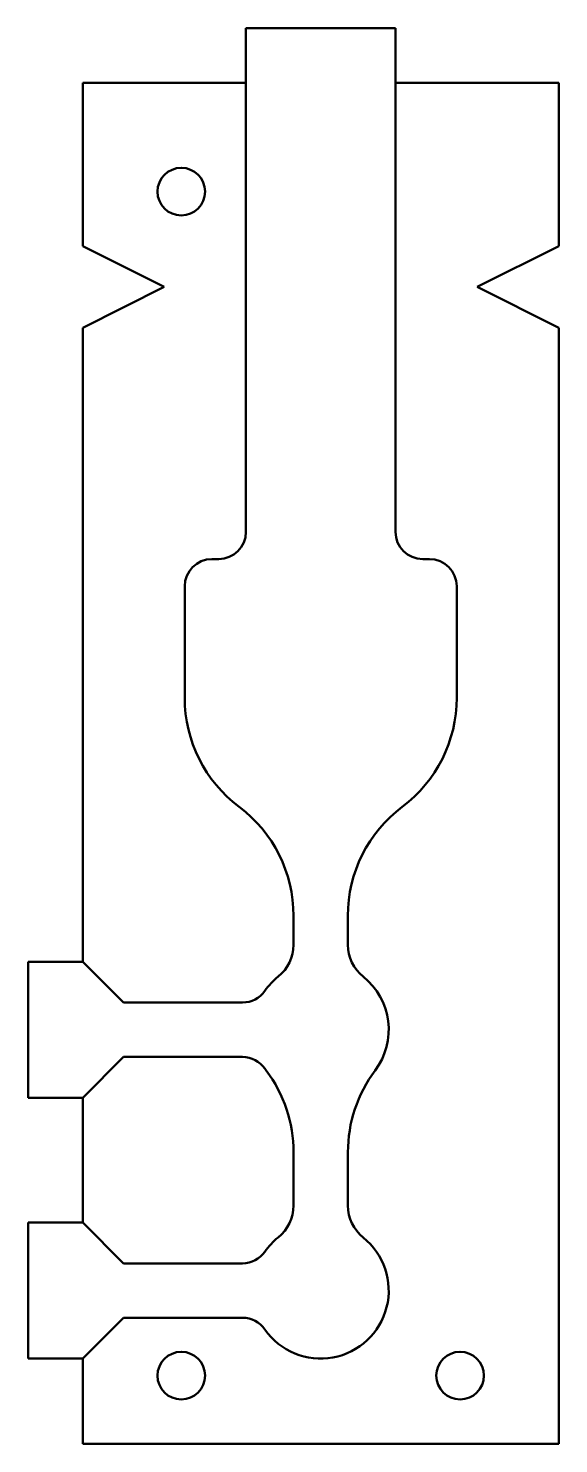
# Model space of a CAD drawing. Header units: millimetres. Extents: x 195 to 234, y 129 to 233.
import ezdxf

# ---------------------------------------------------------------- set-up
doc = ezdxf.new("R2010")
doc.units = ezdxf.units.MM
doc.header["$LTSCALE"] = 0.75
doc.layers.add('Visible', color=7, linetype='Continuous', lineweight=50)

msp = doc.modelspace()

# ---------------------------------------------------------------- linework, layer by layer
at = {"layer": 'Visible', "extrusion": (-1e-16, -1, 0)}
for p, q in [((222.406536, 233.008161), (211.406536, 233.008161)), ((211.406536, 233.008161), (211.406536, 229.008161)), ((222.406536, 229.008161), (222.406536, 233.008161)), ((211.406536, 229.008161, 0.1), (199.406536, 229.008161, 0.1)), ((199.406536, 229.008161, 0.1), (199.406536, 217.008161, 0.1)), ((211.406536, 196.008161, 0.1), (211.406536, 229.008161, 0.1)), ((234.406536, 229.008161, 0.1), (222.406536, 229.008161, 0.1)), ((222.406536, 229.008161, 0.1), (222.406536, 196.008161, 0.1)), ((234.406536, 217.008161, 0.1), (234.406536, 229.008161, 0.1)), ((199.406536, 217.008161, 0.1), (205.406536, 214.008161, 0.1)), ((228.406536, 214.008161, 0.1), (234.406536, 217.008161, 0.1)), ((205.406536, 214.008161, 0.1), (199.406536, 211.008161, 0.1)), ((234.406536, 211.008161, 0.1), (228.406536, 214.008161, 0.1)), ((199.406536, 211.008161, 0.1), (199.406536, 164.425586, 0.1)), ((234.406536, 129.008161, 0.1), (234.406536, 211.008161, 0.1)), ((208.906536, 194.008161, 0.1), (209.406536, 194.008161, 0.1)), ((224.406536, 194.008161, 0.1), (224.906536, 194.008161, 0.1)), ((206.906536, 183.80612, 0.1), (206.906536, 192.008161, 0.1)), ((226.906536, 192.008161, 0.1), (226.906536, 183.80612, 0.1)), ((214.906536, 165.670584, 0.1), (214.906536, 167.80612, 0.1)), ((218.906536, 167.80612, 0.1), (218.906536, 165.670584, 0.1)), ((195.406536, 154.425586), (195.406536, 164.425586)), ((195.406536, 164.425586), (199.406536, 164.425586)), ((202.406536, 161.425586, 0.1), (199.406536, 164.425586, 0.1)), ((202.406536, 161.425586, 0.1), (211.161973, 161.425586, 0.1)), ((199.406536, 154.425586, 0.1), (202.406536, 157.425586, 0.1)), ((211.161973, 157.425586, 0.1), (202.406536, 157.425586, 0.1)), ((199.406536, 154.425586), (195.406536, 154.425586)), ((199.406536, 154.425586, 0.1), (199.406536, 145.260434, 0.1)), ((214.906536, 146.505432, 0.1), (214.906536, 150.425586, 0.1)), ((218.906536, 150.425586, 0.1), (218.906536, 146.505432, 0.1)), ((199.406536, 145.260434), (195.406536, 145.260434)), ((195.406536, 145.260434), (195.406536, 135.260434)), ((202.406536, 142.260434, 0.1), (199.406536, 145.260434, 0.1)), ((202.406536, 142.260434, 0.1), (211.161973, 142.260434, 0.1)), ((199.406536, 135.260434, 0.1), (202.406536, 138.260434, 0.1)), ((211.161973, 138.260434, 0.1), (202.406536, 138.260434, 0.1)), ((195.406536, 135.260434), (199.406536, 135.260434)), ((199.406536, 135.260434, 0.1), (199.406536, 129.008161, 0.1)), ((199.406536, 129.008161, 0.1), (234.406536, 129.008161, 0.1))]:
    msp.add_line(p, q, dxfattribs=at)
at = {"layer": 'Visible', "extrusion": (0, 0, -1)}
for centre in [(-206.656536, 221.008161, -0.1), (-206.656536, 134.008161, -0.1), (-227.156536, 134.008161, -0.1)]:
    msp.add_circle(centre, 1.75, dxfattribs=at)
for centre, radius, start, end in [((-209.406536, 196.008161, -0.1), 2, 180, 270), ((-224.406536, 196.008161, -0.1), 2, 270, 0), ((-204.906536, 167.80612, -0.1), 10, 126.869898, 180), ((-228.906536, 167.80612, -0.1), 10, 0, 53.130102), ((-211.906536, 165.670584, -0.1), 3, 180, 231.317813), ((-221.906536, 165.670584, -0.1), 3, 308.682187, 0), ((-216.906536, 159.425586, -0.1), 5, 34.849905, 51.317813), ((-216.906536, 159.425586, -0.1), 5, 128.682187, 216.869898), ((-211.161973, 163.425586, -0.1), 2, 214.849905, 270), ((-211.161973, 155.425586, -0.1), 2, 90, 145.150095), ((-216.906536, 159.425586, -0.1), 5, 323.130102, 325.150095), ((-204.906536, 150.425586, -0.1), 10, 143.130102, 180), ((-228.906536, 150.425586, -0.1), 10, 0, 36.869898), ((-211.906536, 146.505432, -0.1), 3, 180, 231.317813), ((-221.906536, 146.505432, -0.1), 3, 308.682187, 0), ((-216.906536, 140.260434, -0.1), 5, 128.682187, 325.150095), ((-216.906536, 140.260434, -0.1), 5, 34.849905, 51.317813), ((-211.161973, 144.260434, -0.1), 2, 214.849905, 270), ((-211.161973, 136.260434, -0.1), 2, 90, 145.150095)]:
    msp.add_arc(centre, radius, start, end, dxfattribs=at)
at = {"layer": 'Visible'}
for centre, radius, start, end in [((208.906536, 192.008161, 0.1), 2, 90, 180), ((224.906536, 192.008161, 0.1), 2, 0, 90), ((216.906536, 183.80612, 0.1), 10, 180, 233.130102), ((216.906536, 183.80612, 0.1), 10, 306.869898, 0)]:
    msp.add_arc(centre, radius, start, end, dxfattribs=at)

doc.saveas('drawing.dxf')
